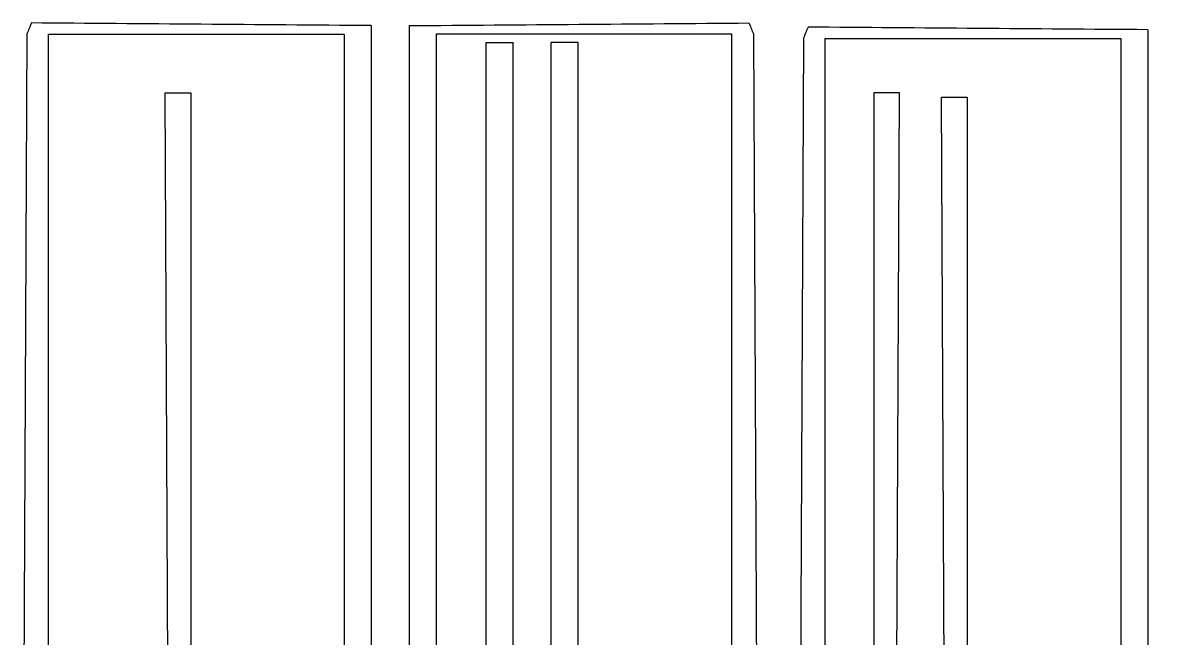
# Model space of a CAD drawing. Extents: x -303 to 288, y -142 to 145.
# Drawn here: x -39.2 to 109.4, y -61.6 to 18.1 of the extents above; entities that cross this region are included whole.
import ezdxf

# ---------------------------------------------------------------- set-up
doc = ezdxf.new("R2010")
doc.units = 0
doc.header["$MEASUREMENT"] = 0
doc.layers.add('LAYER_1', color=7, linetype='CONTINUOUS')

msp = doc.modelspace()

# ---------------------------------------------------------------- linework, layer by layer
at = {"layer": 'LAYER_1', "color": 1}
for points in [[(5.8812, 17.7578), (-8.7922, 17.8578), (-23.4458, 17.9778), (-38.0992, 18.0978), (-38.0992, 18.0978), (-38.3104, 17.623), (-38.495, 17.148), (-38.6796, 16.6732), (-38.6796, 16.6732), (-38.6796, 16.6732), (-39.1996, -94.7056), (-39.1996, -94.7056)], [(10.7948, 17.7578), (25.4682, 17.8578), (40.1218, 17.9778), (54.7752, 18.0978), (54.7752, 18.0978), (54.9864, 17.623), (55.171, 17.148), (55.3556, 16.6732), (55.3556, 16.6732), (55.3556, 16.6732), (55.8756, -94.7056), (55.8756, -94.7056)], [(106.4055, 17.221), (91.7321, 17.321), (77.0785, 17.441), (62.4251, 17.561), (62.4251, 17.561), (62.2139, 17.0862), (62.0293, 16.6112), (61.8447, 16.1364), (61.8447, 16.1364), (61.8447, 16.1364), (61.3247, -95.2424), (61.3247, -95.2424)], [(24.2767, -103.4356), (9.6033, -103.5356), (-5.0503, -103.6556), (-19.7037, -103.7756), (-19.7037, -103.7756), (-19.9149, -103.3008), (-20.0995, -102.8258), (-20.2841, -102.351), (-20.2841, -102.351), (-20.2841, -102.351), (-20.8041, 9.0278), (-20.8041, 9.0278)], [(29.1903, -103.4356), (43.8637, -103.5356), (58.5173, -103.6556), (73.1707, -103.7756), (73.1707, -103.7756), (73.3819, -103.3008), (73.5665, -102.8258), (73.7511, -102.351), (73.7511, -102.351), (73.7511, -102.351), (74.2711, 9.0278), (74.2711, 9.0278)], [(124.801, -103.9724), (110.1276, -104.0724), (95.474, -104.1924), (80.8206, -104.3124), (80.8206, -104.3124), (80.6094, -103.8376), (80.4248, -103.3626), (80.2402, -102.8878), (80.2402, -102.8878), (80.2402, -102.8878), (79.7202, 8.491), (79.7202, 8.491)]]:
    msp.add_open_spline(points, degree=3, knots=[0, 0, 0, 0, 0.25, 0.25, 0.25, 0.25, 0.5, 0.5, 0.5, 0.5, 1, 1, 1, 1], dxfattribs=at)
for points in [[(-35.883, -94.7058), (-35.883, -94.7058), (-35.883, 16.6318), (-35.883, 16.6318)], [(-35.883, 16.6318), (-35.883, 16.6318), (2.3834, 16.6318), (2.3834, 16.6318)], [(2.3834, 16.6318), (2.3834, 16.6318), (2.3834, -101.2354), (2.3834, -101.2354)], [(5.8812, 17.7578), (5.8812, 17.7578), (5.8812, -101.2354), (5.8812, -101.2354)], [(10.7948, 17.7578), (10.7948, 17.7578), (10.7948, -101.2354), (10.7948, -101.2354)], [(14.2926, 16.6318), (14.2926, 16.6318), (14.2926, -101.2354), (14.2926, -101.2354)], [(52.559, 16.6318), (52.559, 16.6318), (14.2926, 16.6318), (14.2926, 16.6318)], [(52.559, -94.7058), (52.559, -94.7058), (52.559, 16.6318), (52.559, 16.6318)], [(106.4055, 17.221), (106.4055, 17.221), (106.4055, -101.7722), (106.4055, -101.7722)], [(20.7789, -102.3096), (20.7789, -102.3096), (20.7789, 15.5576), (20.7789, 15.5576)], [(20.7789, 15.5576), (20.7789, 15.5576), (24.2767, 15.5576), (24.2767, 15.5576)], [(24.2767, -103.4356), (24.2767, -103.4356), (24.2767, 15.5576), (24.2767, 15.5576)], [(29.1903, -103.4356), (29.1903, -103.4356), (29.1903, 15.5576), (29.1903, 15.5576)], [(32.6881, 15.5576), (32.6881, 15.5576), (29.1903, 15.5576), (29.1903, 15.5576)], [(32.6881, -102.3096), (32.6881, -102.3096), (32.6881, 15.5576), (32.6881, 15.5576)], [(64.6413, -95.2426), (64.6413, -95.2426), (64.6413, 16.095), (64.6413, 16.095)], [(64.6413, 16.095), (64.6413, 16.095), (102.9077, 16.095), (102.9077, 16.095)], [(102.9077, 16.095), (102.9077, 16.095), (102.9077, -101.7722), (102.9077, -101.7722)], [(-20.8041, 9.028), (-20.8041, 9.028), (-17.4875, 9.028), (-17.4875, 9.028)], [(-17.4875, 9.028), (-17.4875, 9.028), (-17.4875, -102.3096), (-17.4875, -102.3096)], [(70.9545, 9.028), (70.9545, 9.028), (70.9545, -102.3096), (70.9545, -102.3096)], [(74.2711, 9.028), (74.2711, 9.028), (70.9545, 9.028), (70.9545, 9.028)], [(79.7202, 8.4912), (79.7202, 8.4912), (83.0368, 8.4912), (83.0368, 8.4912)], [(83.0368, 8.4912), (83.0368, 8.4912), (83.0368, -102.8464), (83.0368, -102.8464)]]:
    msp.add_open_spline(points, degree=3, dxfattribs=at)

doc.saveas('drawing.dxf')
